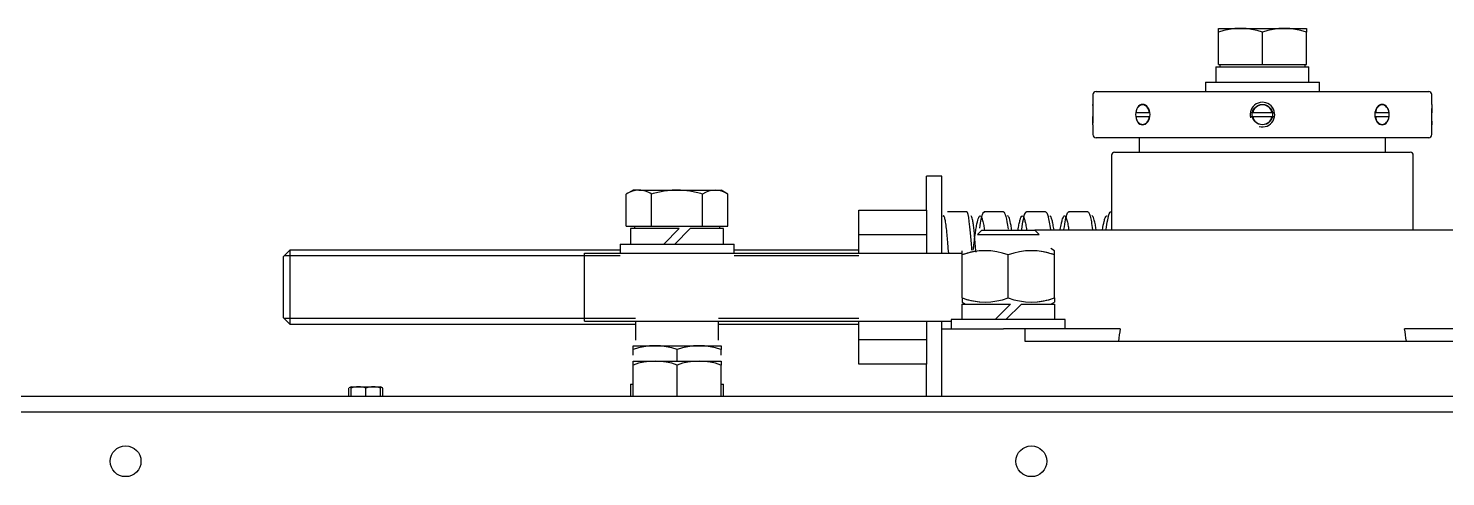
# Model space of a CAD drawing. Extents: x -681219 to -550379, y -242630 to -158199.
# Drawn here: x -574538.4 to -574078.3, y -222342.7 to -222197.2 of the extents above; entities that cross this region are included whole.
import ezdxf

# ---------------------------------------------------------------- set-up
doc = ezdxf.new("R2010")
doc.units = 0
doc.header["$LTSCALE"] = 1000
doc.linetypes.add('C2', pattern=[17, 14, -1, 1, -1])
for name, color, linetype in [('AAC2004001', 7, 'CONTINUOUS'), ('AAD0601501', 7, 'CONTINUOUS'), ('AAD2005001', 7, 'CONTINUOUS'), ('AAD2005501', 7, 'CONTINUOUS'), ('AAD2007001', 7, 'CONTINUOUS'), ('AAD2010001', 7, 'CONTINUOUS'), ('C__USERS_YSV001_', 7, 'CONTINUOUS'), ('DAE09051601', 7, 'CONTINUOUS'), ('FAA02001', 7, 'CONTINUOUS'), ('GAB02001', 7, 'CONTINUOUS'), ('GAE02001', 7, 'CONTINUOUS'), ('GZDH011034431', 7, 'CONTINUOUS'), ('GZDH011034501', 7, 'CONTINUOUS'), ('中心线', 4, 'C2')]:
    doc.layers.add(name, color=color, linetype=linetype)

# ---------------------------------------------------------------- blocks, each defined once
blk = doc.blocks.new('fushitu')
at = {"layer": 'AAC2004001', "color": 7, "linetype": 'Continuous'}
for p, q in [((4810.73, 1419.5), (4839.27, 1419.5)), ((4810.73, 1418.23), (4810.73, 1419.5)), ((4810.73, 1407.8), (4810.73, 1418.23)), ((4825, 1407.8), (4825, 1418.23)), ((4839.27, 1419.5), (4839.27, 1418.23)), ((4839.27, 1407.8), (4839.27, 1418.23)), ((4810.73, 1407.8), (4825, 1407.8)), ((4811.15, 1407.8), (4811.15, 1407)), ((4825, 1407.8), (4839.27, 1407.8)), ((4838.85, 1407), (4838.85, 1407.8))]:
    blk.add_line(p, q, dxfattribs=at)
for centre, start, end in [((4817.87, 1398.72), 69.9144, 110.0839), ((4832.13, 1398.72), 69.9161, 110.0855)]:
    blk.add_arc(centre, 20.77, start, end, dxfattribs=at)
at = {"layer": 'AAD0601501', "color": 7, "linetype": 'Continuous'}
for p, q in [((4528.48, 1300), (4528.48, 1302.77)), ((4529.22, 1303.2), (4538.78, 1303.2)), ((4529.22, 1302.77), (4529.22, 1303.2)), ((4529.22, 1300), (4529.22, 1302.77)), ((4534, 1300), (4534, 1302.77)), ((4538.78, 1303.2), (4538.78, 1302.77)), ((4538.78, 1300), (4538.78, 1302.77)), ((4539.53, 1300), (4539.53, 1302.77))]:
    blk.add_line(p, q, dxfattribs=at)
for centre, radius, start, end in [((4529.86, 1300.73), 2.47, 105.2674, 124.0637), ((4531.61, 1296.24), 6.95, 69.8724, 110.1259), ((4536.39, 1296.24), 6.95, 69.8742, 110.1275), ((4538.14, 1300.73), 2.47, 55.936, 74.6701)]:
    blk.add_arc(centre, radius, start, end, dxfattribs=at)
at = {"layer": 'AAD2005001', "color": 7, "linetype": 'Continuous'}
for p, q in [((4620.73, 1316.5), (4649.27, 1316.5)), ((4620.73, 1315.23), (4620.73, 1316.5)), ((4649.27, 1316.5), (4649.27, 1315.23)), ((4620.73, 1313.43), (4620.73, 1315.23)), ((4635, 1311.5), (4635, 1315.23)), ((4649.27, 1313.43), (4649.27, 1315.23))]:
    blk.add_line(p, q, dxfattribs=at)
for centre, start, end in [((4627.87, 1295.72), 69.9144, 110.0839), ((4642.13, 1295.72), 69.9161, 110.0855)]:
    blk.add_arc(centre, 20.77, start, end, dxfattribs=at)
at = {"layer": 'AAD2005501', "color": 7, "linetype": 'Continuous'}
for p, q in [((4620.73, 1311.5), (4649.27, 1311.5)), ((4620.73, 1310.23), (4620.73, 1311.5)), ((4649.27, 1311.5), (4649.27, 1310.23)), ((4620.73, 1300), (4620.73, 1310.23)), ((4635, 1300), (4635, 1310.23)), ((4649.27, 1300), (4649.27, 1310.23))]:
    blk.add_line(p, q, dxfattribs=at)
for centre, start, end in [((4627.87, 1290.72), 69.9144, 110.0839), ((4642.13, 1290.72), 69.9161, 110.0855)]:
    blk.add_arc(centre, 20.77, start, end, dxfattribs=at)
at = {"layer": 'AAD2007001', "color": 7, "linetype": 'Continuous'}
for p, q in [((4733.9, 1354), (4732.5, 1352.6)), ((4732.5, 1352.6), (4752.5, 1352.6)), ((4733.9, 1354), (4751.1, 1354)), ((4752.5, 1352.6), (4751.1, 1354))]:
    blk.add_line(p, q, dxfattribs=at)
at = {"layer": 'AAD2010001', "color": 7, "linetype": 'Continuous'}
for p, q in [((4620.73, 1367), (4618.53, 1365.73)), ((4622.64, 1367), (4620.73, 1367)), ((4622.64, 1367), (4649.27, 1367)), ((4651.47, 1365.73), (4649.27, 1367)), ((4618.53, 1355.3), (4618.53, 1365.73)), ((4626.76, 1355.3), (4626.76, 1365.73)), ((4643.24, 1355.3), (4643.24, 1365.73)), ((4651.47, 1355.3), (4651.47, 1365.73)), ((4618.53, 1355.3), (4626.76, 1355.3)), ((4621.15, 1355.3), (4621.15, 1354.5)), ((4626.76, 1355.3), (4643.24, 1355.3)), ((4643.24, 1355.3), (4651.47, 1355.3)), ((4648.85, 1354.5), (4648.85, 1355.3))]:
    blk.add_line(p, q, dxfattribs=at)
for centre, radius, start, end in [((4622.99, 1358.6), 8.41, 92.3329, 122.0524), ((4622.41, 1358.95), 8.06, 57.2845, 88.3302), ((4647.36, 1359.61), 7.37, 56.0408, 123.9621)]:
    blk.add_arc(centre, radius, start, end, dxfattribs=at)
blk.add_open_spline([(4643.24, 1365.73), (4641.89, 1366.11), (4640.54, 1366.43), (4637.8, 1366.88), (4636.42, 1367), (4634.32, 1367), (4633.61, 1366.97), (4632.22, 1366.85), (4631.53, 1366.77), (4629.47, 1366.44), (4628.11, 1366.11), (4626.76, 1365.73)], degree=3, knots=[0, 0, 0, 0, 0.25, 0.25, 0.5, 0.5, 0.625, 0.625, 0.75, 0.75, 1, 1, 1, 1], dxfattribs=at)
at = {"layer": 'C__USERS_YSV001_', "color": 7, "linetype": 'Continuous'}
for p, q in [((4771, 1399), (4879, 1399)), ((4770, 1398), (4770, 1394.82)), ((4770, 1394.7), (4770, 1392.1)), ((4880, 1394.82), (4880, 1398)), ((4880, 1394.7), (4880, 1392.1)), ((4770, 1388.3), (4770, 1390.9)), ((4788.33, 1392.1), (4783.89, 1392.1)), ((4783.89, 1390.9), (4788.33, 1390.9)), ((4821.86, 1392.1), (4821.05, 1392.1)), ((4821.05, 1390.9), (4821.86, 1390.9)), ((4828.14, 1392.1), (4821.86, 1392.1)), ((4821.86, 1390.9), (4828.14, 1390.9)), ((4828.95, 1392.1), (4828.14, 1392.1)), ((4828.14, 1390.9), (4828.95, 1390.9)), ((4866.11, 1392.1), (4861.67, 1392.1)), ((4861.67, 1390.9), (4866.11, 1390.9)), ((4880, 1388.3), (4880, 1390.9)), ((4770, 1388.22), (4770, 1385)), ((4880, 1385), (4880, 1388.22)), ((4879, 1384), (4771, 1384)), ((4785, 1384), (4785, 1379.3)), ((4865, 1379.3), (4865, 1384)), ((4716, 1360.5), (4716, 1371.5)), ((4721, 1371.5), (4716, 1371.5)), ((4721, 1346.5), (4721, 1371.5)), ((4694, 1352.5), (4694, 1360.5)), ((4694, 1360.5), (4716, 1360.5)), ((4716, 1360.5), (4716, 1352.5)), ((4729.12, 1359.97), (4722.82, 1359.97)), ((4740.94, 1359.97), (4734.72, 1359.97)), ((4754.64, 1359.97), (4748.42, 1359.97)), ((4768.34, 1359.97), (4762.12, 1359.97)), ((4776.01, 1359.97), (4775.82, 1359.97)), ((4694, 1346.5), (4694, 1352.5)), ((4716, 1352.5), (4694, 1352.5)), ((4716, 1352.5), (4716, 1346.5)), ((4509.26, 1347.5), (4507.26, 1345.5)), ((4507.26, 1325.5), (4507.26, 1345.5)), ((4616.5, 1345.66), (4507.42, 1345.66)), ((4509.26, 1347.5), (4509.26, 1323.5)), ((4616.5, 1347.5), (4509.26, 1347.5)), ((4605, 1324.5), (4605, 1346.5)), ((4605, 1346.5), (4727.5, 1346.5)), ((4694, 1347.5), (4653.5, 1347.5)), ((4694, 1345.66), (4653.5, 1345.66)), ((4507.26, 1325.5), (4509.26, 1323.5)), ((4621.5, 1325.34), (4507.42, 1325.34)), ((4694, 1325.34), (4648.5, 1325.34)), ((4509.26, 1323.5), (4621.5, 1323.5)), ((4605, 1324.5), (4724, 1324.5)), ((4621.5, 1324.5), (4621.5, 1318.28)), ((4648.5, 1318.28), (4648.5, 1324.5)), ((4648.5, 1323.5), (4694, 1323.5)), ((4694, 1318.5), (4694, 1324.5)), ((4716, 1324.5), (4716, 1318.5)), ((4721, 1322), (4721, 1324.5)), ((4694, 1310.5), (4694, 1318.5)), ((4694, 1318.5), (4716, 1318.5)), ((4716, 1318.5), (4716, 1310.5)), ((4716, 1310.5), (4694, 1310.5)), ((4716, 1300), (4716, 1310.5))]:
    blk.add_line(p, q, dxfattribs=at)
blk.add_circle((4825, 1391.5), 3.32, dxfattribs=at)
for centre, radius, start, end in [((4771, 1398), 1, 90, 180), ((4879, 1398), 1, 0, 90), ((4715.1, 1391.5), 55, 356.5359, 3.4641), ((4825, 1391.5), 4, 255, 195), ((4825, 1391.5), 3.2, 10.8069, 169.1931), ((4934.9, 1391.5), 55, 176.5359, 183.4641), ((4825, 1391.5), 3.2, 190.8069, 349.1931), ((4771, 1385), 1, 180, 270), ((4879, 1385), 1, 270, 0)]:
    blk.add_arc(centre, radius, start, end, dxfattribs=at)
for centre, major_axis in [((4786.11, 1391.5), (0, -3.2)), ((4863.89, 1391.5), (0, -3.2)), ((4786.11, 1391.5), (0, 3.2)), ((4863.89, 1391.5), (0, 3.2))]:
    blk.add_ellipse(centre, major_axis=major_axis, ratio=0.707107, start_param=1.759413, end_param=4.523773, dxfattribs=at)
for points, knots in [([(4786.11, 1394.82), (4786.73, 1394.82), (4787.35, 1394.46), (4788.26, 1393.24), (4788.53, 1392.37), (4788.53, 1390.63), (4788.26, 1389.77), (4787.35, 1388.53), (4786.72, 1388.18), (4785.5, 1388.18), (4784.9, 1388.54), (4784.07, 1389.76), (4783.83, 1390.62), (4783.83, 1392.37), (4784.07, 1393.23), (4784.9, 1394.46), (4785.49, 1394.82), (4786.11, 1394.82)], [0, 0, 0, 0, 0.125, 0.125, 0.25, 0.25, 0.375, 0.375, 0.5, 0.5, 0.625, 0.625, 0.75, 0.75, 0.875, 0.875, 1, 1, 1, 1]), ([(4863.89, 1394.82), (4864.51, 1394.82), (4865.1, 1394.46), (4865.93, 1393.24), (4866.17, 1392.37), (4866.17, 1390.63), (4865.94, 1389.77), (4865.1, 1388.53), (4864.51, 1388.18), (4863.28, 1388.18), (4862.65, 1388.54), (4861.74, 1389.76), (4861.47, 1390.62), (4861.47, 1392.37), (4861.74, 1393.23), (4862.64, 1394.46), (4863.27, 1394.82), (4863.89, 1394.82)], [0, 0, 0, 0, 0.125, 0.125, 0.25, 0.25, 0.375, 0.375, 0.5, 0.5, 0.625, 0.625, 0.75, 0.75, 0.875, 0.875, 1, 1, 1, 1]), ([(4723.17, 1346.5), (4723.09, 1347.56), (4722.97, 1349.17), (4722.79, 1351.16), (4722.52, 1354.1), (4722.19, 1356.74), (4721.87, 1358.12), (4721.69, 1358.54), (4721.57, 1358.65), (4721.46, 1358.63), (4721.39, 1358.55), (4721.34, 1358.48), (4721.33, 1358.46)], [0.5082454, 0.5082454, 0.5082454, 0.5082454, 0.5624707, 0.5937714, 0.6250723, 0.7496402, 0.812177, 0.8434769, 0.8747768, 0.8956455, 0.9165146, 0.9240392, 0.9240392, 0.9240392, 0.9240392]), ([(4730.7, 1347.51), (4730.68, 1347.76), (4730.41, 1351.58), (4729.87, 1357.72), (4729.35, 1359.95), (4729.09, 1359.97), (4729.08, 1359.97)], [0.1867936, 0.1867936, 0.1867936, 0.1867936, 0.1912499, 0.2549998, 0.3187498, 0.3198426, 0.3198426, 0.3198426, 0.3198426]), ([(4732.04, 1346.85), (4732.02, 1347.11), (4731.93, 1348.29), (4731.76, 1350.28), (4731.55, 1352.61), (4731.34, 1354.61), (4731.13, 1356.25), (4730.91, 1357.49), (4730.7, 1358.3), (4730.54, 1358.6), (4730.44, 1358.64), (4730.42, 1358.64)], [0.1676163, 0.1676163, 0.1676163, 0.1676163, 0.1720105, 0.1876459, 0.2032809, 0.218916, 0.234551, 0.2501859, 0.2658207, 0.2814555, 0.2868757, 0.2868757, 0.2868757, 0.2868757]), ([(4731.16, 1347.55), (4731.22, 1348.09), (4731.39, 1349.65), (4731.66, 1351.81), (4731.96, 1353.87), (4732.31, 1355.99), (4732.64, 1357.39), (4732.99, 1358.32), (4733.35, 1358.8), (4733.76, 1358.46), (4734.18, 1357.24), (4734.5, 1355.76), (4734.7, 1354.57), (4734.79, 1354.02)], [0.11159043, 0.11159043, 0.11159043, 0.11159043, 0.11604312, 0.12497132, 0.13167069, 0.13837004, 0.15174397, 0.15621169, 0.16513997, 0.1785139, 0.18744215, 0.1963704, 0.20282773, 0.20282773, 0.20282773, 0.20282773]), ([(4733.25, 1354.61), (4733.59, 1356.98), (4734.13, 1359.68), (4734.68, 1360.07), (4734.89, 1359.89)], [0.1307249, 0.1307249, 0.1307249, 0.1307249, 0.15625, 0.171875, 0.171875, 0.171875, 0.171875]), ([(4740.94, 1359.97), (4741.21, 1359.96), (4741.71, 1358.95), (4742.21, 1356.06), (4742.45, 1354.35)], [0.16768599, 0.16768599, 0.16768599, 0.16768599, 0.1875, 0.20553004, 0.20553004, 0.20553004, 0.20553004]), ([(4743.68, 1354.01), (4743.59, 1354.56), (4743.33, 1356.11), (4742.89, 1357.96), (4742.51, 1358.6), (4742.3, 1358.64), (4742.27, 1358.64)], [0.79709509, 0.79709509, 0.79709509, 0.79709509, 0.80359009, 0.81696401, 0.83033794, 0.83236681, 0.83236681, 0.83236681, 0.83236681]), ([(4745.68, 1353.99), (4745.78, 1354.65), (4745.99, 1355.85), (4746.3, 1357.23), (4746.61, 1358.17), (4746.92, 1358.65), (4747.23, 1358.66), (4747.54, 1358.21), (4747.86, 1357.29), (4748.17, 1355.93), (4748.38, 1354.72), (4748.48, 1354.04), (4748.49, 1354.01)], [0.47655105, 0.47655105, 0.47655105, 0.47655105, 0.48436521, 0.49217937, 0.49999356, 0.50780774, 0.51562191, 0.52343606, 0.53125021, 0.53906446, 0.54687865, 0.54716965, 0.54716965, 0.54716965, 0.54716965]), ([(4746.9, 1354.24), (4747.25, 1356.76), (4747.8, 1359.61), (4748.36, 1360.07), (4748.57, 1359.91)], [0.47365995, 0.47365995, 0.47365995, 0.47365995, 0.5, 0.515625, 0.515625, 0.515625, 0.515625]), ([(4754.64, 1359.97), (4754.9, 1359.96), (4755.41, 1358.95), (4755.92, 1355.99), (4756.18, 1354.14)], [0.51193832, 0.51193832, 0.51193832, 0.51193832, 0.53125, 0.55053718, 0.55053718, 0.55053718, 0.55053718]), ([(4757.38, 1354.01), (4757.37, 1354.04), (4757.27, 1354.72), (4757.06, 1355.93), (4756.75, 1357.29), (4756.43, 1358.21), (4756.18, 1358.59), (4756.02, 1358.64), (4755.97, 1358.64)], [0.45281747, 0.45281747, 0.45281747, 0.45281747, 0.45310847, 0.46092265, 0.46873691, 0.47655105, 0.4843652, 0.48811802, 0.48811802, 0.48811802, 0.48811802]), ([(4759.41, 1354.19), (4759.53, 1354.91), (4759.73, 1356.06), (4760.02, 1357.3), (4760.29, 1358.1), (4760.56, 1358.57), (4760.85, 1358.71), (4761.18, 1358.36), (4761.53, 1357.38), (4761.87, 1355.91), (4762.09, 1354.66), (4762.19, 1354.03)], [0.82160041, 0.82160041, 0.82160041, 0.82160041, 0.83033794, 0.8370373, 0.84373675, 0.85043607, 0.85713542, 0.86606362, 0.87499183, 0.88392004, 0.89134897, 0.89134897, 0.89134897, 0.89134897]), ([(4760.59, 1354.17), (4760.93, 1356.67), (4761.49, 1359.55), (4762.04, 1360.06), (4762.25, 1359.92)], [0.8176516, 0.8176516, 0.8176516, 0.8176516, 0.84375, 0.859375, 0.859375, 0.859375, 0.859375]), ([(4768.34, 1359.97), (4768.59, 1359.96), (4769.1, 1358.98), (4769.61, 1356.05), (4769.88, 1354.15)], [0.85618997, 0.85618997, 0.85618997, 0.85618997, 0.875, 0.89474905, 0.89474905, 0.89474905, 0.89474905]), ([(4771.05, 1354.19), (4770.96, 1354.75), (4770.75, 1355.95), (4770.45, 1357.25), (4770.16, 1358.13), (4769.91, 1358.56), (4769.75, 1358.64), (4769.67, 1358.64)], [0.10923864, 0.10923864, 0.10923864, 0.10923864, 0.11604312, 0.12497132, 0.13167069, 0.13837004, 0.14383597, 0.14383597, 0.14383597, 0.14383597]), ([(4773.08, 1354.04), (4773.26, 1355.16), (4773.56, 1356.73), (4773.97, 1358.1), (4774.3, 1358.64), (4774.51, 1358.66), (4774.6, 1358.61)], [0.16522349, 0.16522349, 0.16522349, 0.16522349, 0.1785139, 0.18744215, 0.1963704, 0.20327024, 0.20327024, 0.20327024, 0.20327024]), ([(4774.29, 1354.18), (4774.62, 1356.63), (4775.14, 1359.31), (4775.65, 1359.97), (4775.82, 1359.97)], [0.16193007, 0.16193007, 0.16193007, 0.16193007, 0.1875, 0.20044041, 0.20044041, 0.20044041, 0.20044041])]:
    blk.add_open_spline(points, degree=3, knots=knots, dxfattribs=at)
at = {"layer": 'DAE09051601', "color": 7, "linetype": 'Continuous'}
for p, q in [((4776.01, 1378.3), (4776.01, 1354)), ((4777.01, 1379.3), (4872.99, 1379.3)), ((4873.99, 1354), (4873.99, 1378.3)), ((4898.87, 1354), (4751.1, 1354)), ((4721, 1300), (4721, 1322)), ((4721, 1322), (4741, 1322)), ((4747.87, 1322), (4741, 1322)), ((4747.87, 1322), (4747.87, 1318)), ((4778.83, 1322), (4747.87, 1322)), ((4902.13, 1322), (4871.17, 1322)), ((4747.87, 1318), (4902.13, 1318))]:
    blk.add_line(p, q, dxfattribs=at)
for centre, start, end in [((4777.01, 1378.3), 90, 180), ((4872.99, 1378.3), 0, 90)]:
    blk.add_arc(centre, 1, start, end, dxfattribs=at)
for points in [[(4778.83, 1322), (4778.64, 1320.67), (4778.44, 1319.33), (4778.25, 1318)], [(4871.75, 1318), (4871.56, 1319.33), (4871.36, 1320.67), (4871.17, 1322)]]:
    blk.add_open_spline(points, degree=3, dxfattribs=at)
at = {"layer": 'FAA02001', "color": 7, "linetype": 'Continuous'}
for p, q in [((4757.5, 1347.34), (4756.35, 1348)), ((4727.5, 1346), (4727.5, 1347.34)), ((4727.5, 1332), (4727.5, 1346)), ((4742.5, 1332), (4742.5, 1346)), ((4757.5, 1346), (4757.5, 1347.34)), ((4757.5, 1332), (4757.5, 1346)), ((4727.5, 1332), (4727.5, 1330.66)), ((4727.5, 1330.66), (4728.65, 1330)), ((4756.35, 1330), (4757.5, 1330.66)), ((4757.5, 1332), (4757.5, 1330.66))]:
    blk.add_line(p, q, dxfattribs=at)
for centre, start, end in [((4735, 1325.48), 69.9144, 110.0839), ((4735, 1325.48), 97.9079, 110.0839), ((4750, 1325.48), 69.9161, 110.0855), ((4750, 1325.48), 69.9161, 80.9258), ((4735, 1352.52), 249.9161, 265.3623), ((4735, 1352.52), 249.9161, 290.0855), ((4750, 1352.52), 249.9144, 290.0839), ((4750, 1352.52), 275.6702, 290.0839)]:
    blk.add_arc(centre, 21.84, start, end, dxfattribs=at)
at = {"layer": 'GAB02001', "color": 7, "linetype": 'Continuous'}
for p, q in [((4806.5, 1402), (4843.5, 1402)), ((4806.5, 1402), (4806.5, 1399)), ((4843.5, 1399), (4843.5, 1402)), ((4616.5, 1349.5), (4653.5, 1349.5)), ((4616.5, 1349.5), (4616.5, 1346.5)), ((4653.5, 1346.5), (4653.5, 1349.5)), ((4761, 1325), (4724, 1325)), ((4724, 1325), (4724, 1322)), ((4761, 1322), (4761, 1325))]:
    blk.add_line(p, q, dxfattribs=at)
at = {"layer": 'GAE02001', "color": 7, "linetype": 'Continuous'}
for p, q in [((4809.9, 1407), (4840.1, 1407)), ((4809.9, 1407), (4809.9, 1402)), ((4840.1, 1402), (4840.1, 1407)), ((4635.73, 1354.5), (4619.9, 1354.5)), ((4619.9, 1354.5), (4619.9, 1349.5)), ((4630.73, 1349.5), (4635.73, 1354.5)), ((4639.27, 1354.5), (4634.27, 1349.5)), ((4650.1, 1354.5), (4639.27, 1354.5)), ((4650.1, 1349.5), (4650.1, 1354.5)), ((4727.4, 1330), (4743.23, 1330)), ((4727.4, 1330), (4727.4, 1325)), ((4738.23, 1325), (4743.23, 1330)), ((4746.77, 1330), (4741.77, 1325)), ((4746.77, 1330), (4757.6, 1330)), ((4757.6, 1325), (4757.6, 1330)), ((4619.9, 1304), (4620.73, 1304)), ((4619.9, 1304), (4619.9, 1300)), ((4649.27, 1304), (4650.1, 1304)), ((4650.1, 1300), (4650.1, 1304))]:
    blk.add_line(p, q, dxfattribs=at)
at = {"layer": 'GZDH011034431', "color": 7, "linetype": 'Continuous'}
blk.add_line((5450, 1300), (4003, 1300), dxfattribs=at)
at = {"layer": 'GZDH011034501', "color": 7, "linetype": 'Continuous'}
blk.add_line((4140, 1295), (5360, 1295), dxfattribs=at)
for centre in [(4456, 1279), (4750, 1279)]:
    blk.add_circle(centre, 5, dxfattribs=at)

msp = doc.modelspace()

# ---------------------------------------------------------------- block references
at = {"layer": '中心线'}
msp.add_blockref('fushitu', (-578962.82, -223616.6983), dxfattribs=at)

doc.saveas('drawing.dxf')
